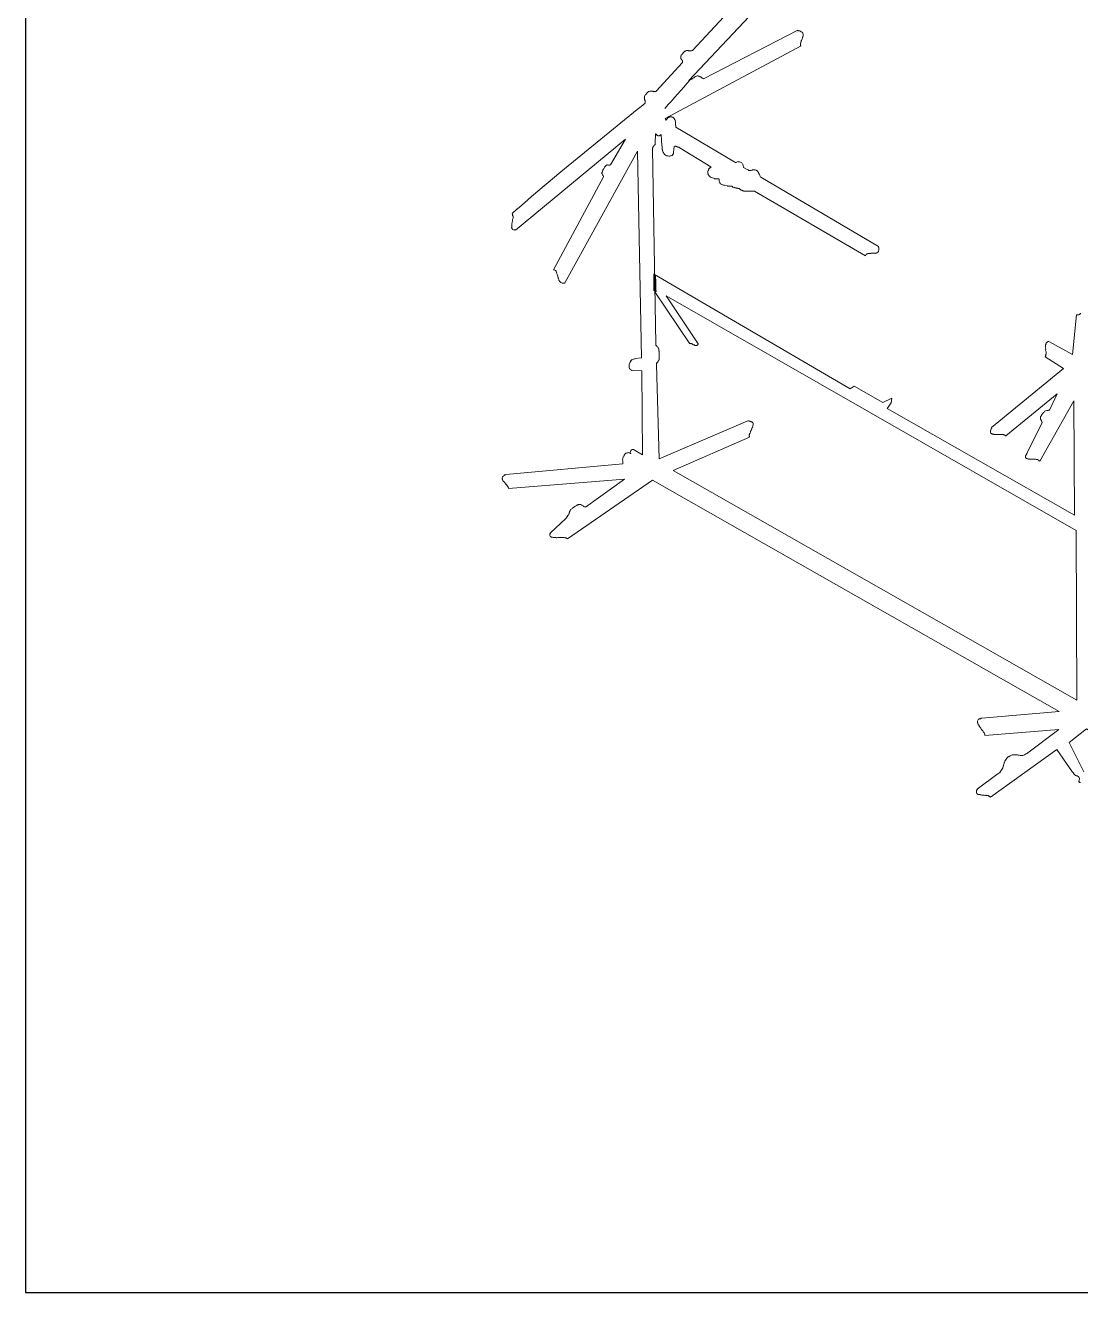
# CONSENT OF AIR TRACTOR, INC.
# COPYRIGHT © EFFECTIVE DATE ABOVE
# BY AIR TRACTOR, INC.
# Model space of a CAD drawing. Extents: x 0 to 593, y 0 to 274.
# Drawn here: x 0 to 113.7, y 0 to 136.5 of the extents above; entities that cross this region are included whole.
import ezdxf

# ---------------------------------------------------------------- set-up
doc = ezdxf.new("R2010")
doc.units = 0
doc.header["$LTSCALE"] = 0.3
doc.header["$MEASUREMENT"] = 0
doc.layers.add('1', color=1, linetype='CONTINUOUS')
doc.layers.add('TB Border', color=9, linetype='CONTINUOUS')

msp = doc.modelspace()

# ---------------------------------------------------------------- linework, layer by layer
at = {"layer": '1', "color": 41, "lineweight": 13}
for points in [[(103.78, 161.75), (103.42, 164.46), (71.46, 130.54)], [(71.87, 133.78), (75.24, 137.39)], [(83.21, 135.94), (73.06, 130.72), (73.04, 130.74), (73.01, 130.74)], [(83.33, 135.9), (83.26, 135.9), (83.21, 135.92)], [(83.41, 135.88), (83.37, 135.9), (83.3, 135.9)], [(83.53, 135.83), (83.44, 135.88)], [(83.57, 135.79), (83.55, 135.81), (83.5, 135.83)], [(83.66, 135.74), (83.57, 135.79)], [(83.75, 135.63), (83.66, 135.72)], [(83.68, 135.05), (83.7, 135.12), (83.73, 135.17)], [(83.73, 135.17), (83.73, 135.21), (83.75, 135.25)], [(83.79, 135.52), (83.75, 135.65)], [(83.75, 135.25), (83.77, 135.3), (83.77, 135.34)], [(83.77, 135.34), (83.79, 135.39), (83.79, 135.43)], [(83.79, 135.43), (83.79, 135.5)], [(83.57, 134.25), (68.92, 126.45), (69.01, 126.25)], [(71.23, 133.76), (71.16, 133.74), (71.12, 133.71)], [(71.32, 133.76), (71.23, 133.76)], [(71.36, 133.78), (71.34, 133.78)], [(71.43, 133.74), (71.41, 133.76), (71.36, 133.76)], [(71.5, 133.74), (71.45, 133.74), (71.41, 133.76)], [(71.52, 133.76), (71.54, 133.74), (71.58, 133.74), (71.65, 133.74), (71.74, 133.74), (71.83, 133.78), (71.85, 133.8)], [(83.48, 134.48), (83.48, 134.41)], [(83.48, 134.39), (83.51, 134.32), (83.55, 134.25)], [(83.51, 134.54), (83.51, 134.45)], [(83.57, 134.72), (83.53, 134.63), (83.53, 134.54)], [(83.68, 135.03), (83.59, 134.85), (83.55, 134.72)], [(67.95, 129.38), (70.79, 132.49)], [(70.59, 133.09), (70.59, 133.05)], [(70.59, 133.05), (70.59, 132.98), (70.61, 132.91)], [(70.63, 133.22), (70.63, 133.18), (70.61, 133.16)], [(70.61, 133.16), (70.61, 133.09)], [(70.61, 132.91), (70.63, 132.87), (70.65, 132.85)], [(70.67, 133.29), (70.65, 133.25), (70.63, 133.22)], [(70.63, 132.87), (70.65, 132.82), (70.68, 132.8)], [(70.77, 132.71), (70.74, 132.73), (70.72, 132.73), (70.68, 132.78)], [(70.74, 133.38), (70.7, 133.29)], [(70.81, 133.45), (70.79, 133.4), (70.74, 133.36)], [(70.77, 132.69), (70.74, 132.69), (70.74, 132.71)], [(70.79, 132.65), (70.79, 132.67), (70.77, 132.67)], [(70.77, 132.51), (70.77, 132.54), (70.79, 132.56)], [(70.79, 132.54), (70.79, 132.62)], [(70.92, 133.58), (70.81, 133.47)], [(71.01, 133.65), (70.96, 133.62), (70.92, 133.58)], [(71.1, 133.71), (71.05, 133.69), (71.01, 133.67)], [(72.48, 131.03), (72.35, 131.03), (72.28, 131.01), (72.24, 130.98)], [(71.46, 130.56), (71.68, 130.65), (71.73, 130.67), (71.75, 130.67), (71.79, 130.69), (71.84, 130.74)], [(71.84, 130.72), (71.88, 130.76), (71.92, 130.78)], [(72.04, 130.87), (71.99, 130.83), (71.92, 130.78)], [(72.12, 130.92), (72.08, 130.9), (72.04, 130.85)], [(72.24, 130.98), (72.17, 130.96), (72.12, 130.94)], [(72.57, 130.99), (72.52, 130.99), (72.48, 131.01)], [(72.66, 130.96), (72.57, 131.01)], [(72.75, 130.92), (72.7, 130.94), (72.66, 130.96)], [(72.86, 130.85), (72.79, 130.9), (72.75, 130.92)], [(72.99, 130.74), (72.92, 130.79), (72.83, 130.85)], [(66.67, 128.62), (66.69, 128.57), (66.69, 128.53)], [(66.71, 128.84), (66.69, 128.79), (66.69, 128.75)], [(66.69, 128.73), (66.69, 128.59)], [(66.73, 128.91), (66.71, 128.86), (66.71, 128.84)], [(66.71, 128.53), (66.71, 128.48), (66.73, 128.46)], [(66.71, 128.46), (66.73, 128.42), (66.76, 128.4)], [(66.8, 129.02), (66.76, 128.93)], [(66.78, 128.35), (66.76, 128.37), (66.76, 128.4)], [(66.76, 128.28), (66.76, 128.33)], [(66.76, 128.13), (66.78, 128.22), (66.78, 128.31)], [(66.91, 129.13), (66.87, 129.06), (66.82, 129.02)], [(67.02, 129.24), (66.91, 129.13)], [(67.09, 129.33), (67.04, 129.28), (67.02, 129.26)], [(67.18, 129.37), (67.13, 129.35), (67.09, 129.31)], [(67.4, 129.4), (67.29, 129.4), (67.2, 129.35)], [(67.44, 129.37), (67.42, 129.4), (67.4, 129.4)], [(67.51, 129.37), (67.44, 129.37)], [(67.6, 129.35), (67.55, 129.37), (67.51, 129.37)], [(67.6, 129.4), (67.64, 129.37), (67.66, 129.37)], [(67.64, 129.35), (67.69, 129.35), (67.73, 129.33)], [(67.73, 129.35), (67.8, 129.35)], [(67.8, 129.33), (67.86, 129.33), (67.93, 129.35), (67.95, 129.38)], [(54.53, 118.06), (57.67, 120.71), (65.89, 127.42)], [(66.78, 128.11), (66.34, 127.75), (65.89, 127.42)], [(69.14, 126.42), (69.01, 126.25)], [(69.25, 126.54), (69.14, 126.42)], [(69.38, 126.6), (69.32, 126.58), (69.27, 126.54)], [(69.51, 126.65), (69.38, 126.6)], [(69.76, 126.56), (69.69, 126.6), (69.65, 126.63), (69.51, 126.63)], [(69.85, 126.49), (69.76, 126.58)], [(69.92, 126.4), (69.89, 126.45), (69.85, 126.49)], [(69.98, 126.27), (69.94, 126.34), (69.92, 126.38)], [(70.03, 126.16), (69.98, 126.29)], [(70.05, 125.96), (70.03, 126.07), (70, 126.16)], [(70.05, 125.72), (70.05, 125.85), (70.03, 125.96)], [(76.48, 121.69), (70.07, 125.52), (70.07, 125.74)], [(63.02, 121.46), (64.64, 124.22), (52.78, 114.42)], [(67.86, 123.78), (67.88, 124.8), (67.9, 124.78), (67.9, 124.76)], [(67.94, 124.78), (67.99, 124.69)], [(67.97, 124.71), (68.01, 124.67), (68.03, 124.65)], [(68.03, 124.65), (68.05, 124.62), (68.1, 124.6)], [(68.1, 124.62), (68.12, 124.6), (68.14, 124.6)], [(68.14, 124.58), (68.25, 124.58)], [(68.25, 124.56), (68.3, 124.58), (68.32, 124.58)], [(68.3, 124.6), (68.32, 124.6), (68.37, 124.62)], [(68.37, 124.65), (68.41, 124.65)], [(68.39, 124.65), (68.43, 124.67), (68.45, 124.69)], [(68.5, 124.69), (68.48, 124.69), (68.48, 124.67)], [(68.57, 123.49), (68.5, 124.71)], [(65.67, 100.59), (66.36, 100.68), (65.93, 122.91), (58.06, 108.68)], [(67.55, 123.25), (67.55, 123.18)], [(67.55, 123.18), (67.91, 102.13)], [(67.61, 123.4), (67.59, 123.36), (67.59, 123.33), (67.59, 123.29), (67.57, 123.25)], [(67.7, 123.49), (67.66, 123.45), (67.61, 123.38)], [(67.7, 123.51), (67.68, 123.49)], [(67.77, 123.53), (67.75, 123.53), (67.72, 123.51)], [(67.75, 123.56), (67.77, 123.58)], [(67.77, 123.58), (67.77, 123.6), (67.79, 123.6)], [(67.79, 123.6), (67.83, 123.65), (67.86, 123.71)], [(67.83, 123.73), (67.83, 123.8)], [(68.59, 123.47), (68.59, 123.43)], [(68.59, 123.43), (68.59, 123.31), (68.61, 123.18)], [(68.61, 123.18), (68.61, 123.09), (68.66, 122.98)], [(68.64, 122.98), (68.68, 122.87), (68.73, 122.78)], [(69.86, 123.25), (69.81, 122.67)], [(69.9, 123.36), (69.9, 123.34), (69.88, 123.34)], [(69.9, 123.34), (69.9, 123.32), (69.88, 123.3), (69.88, 123.27)], [(69.9, 123.41), (69.9, 123.38)], [(69.99, 123.45), (69.97, 123.43), (69.92, 123.41)], [(69.94, 123.43), (69.92, 123.41)], [(70.06, 123.45), (70.01, 123.45)], [(70.03, 123.45), (70.01, 123.45)], [(70.12, 123.45), (70.1, 123.45), (70.08, 123.47)], [(70.21, 123.39), (70.19, 123.41), (70.17, 123.41), (70.12, 123.43), (70.1, 123.43)], [(70.32, 123.34), (70.26, 123.36), (70.19, 123.39)], [(70.32, 123.36), (70.34, 123.34), (70.37, 123.34)], [(70.37, 123.34), (70.39, 123.34), (70.41, 123.32)], [(73.84, 121.24), (70.41, 123.32)], [(68.73, 122.78), (68.79, 122.67), (68.88, 122.58)], [(68.86, 122.58), (68.97, 122.49), (69.08, 122.43)], [(69.1, 122.43), (69.21, 122.41), (69.33, 122.38)], [(69.33, 122.38), (69.41, 122.38), (69.5, 122.41), (69.57, 122.43), (69.66, 122.47)], [(69.66, 122.47), (69.75, 122.56), (69.81, 122.67)], [(76.63, 121.74), (76.54, 121.71), (76.48, 121.67)], [(76.77, 121.8), (76.63, 121.76)], [(76.92, 121.78), (76.74, 121.78)], [(77.17, 121.65), (77.12, 121.69), (77.05, 121.74), (76.92, 121.78)], [(77.25, 121.54), (77.21, 121.58), (77.17, 121.65)], [(77.32, 121.38), (77.28, 121.52)], [(56.88, 110.16), (62.29, 120.15)], [(62.14, 120.66), (62.11, 120.61), (62.11, 120.59)], [(62.11, 120.59), (62.11, 120.55)], [(62.11, 120.55), (62.11, 120.52)], [(62.11, 120.52), (62.14, 120.48), (62.16, 120.41)], [(62.16, 120.7), (62.14, 120.66), (62.14, 120.63)], [(62.2, 120.86), (62.18, 120.81), (62.16, 120.79)], [(62.18, 120.77), (62.16, 120.72), (62.16, 120.7)], [(62.18, 120.41), (62.18, 120.39), (62.2, 120.37)], [(62.23, 120.28), (62.23, 120.3), (62.2, 120.32), (62.18, 120.35)], [(62.27, 120.99), (62.22, 120.92), (62.2, 120.86)], [(62.27, 120.15), (62.27, 120.21), (62.23, 120.3)], [(62.31, 121.03), (62.29, 121.01), (62.27, 120.97)], [(62.38, 121.17), (62.36, 121.1), (62.31, 121.03)], [(62.44, 121.26), (62.4, 121.21), (62.38, 121.17)], [(62.51, 121.32), (62.47, 121.3), (62.44, 121.26)], [(62.56, 121.37), (62.53, 121.35), (62.51, 121.32)], [(62.58, 121.39), (62.53, 121.35)], [(62.62, 121.41), (62.6, 121.41), (62.58, 121.39)], [(62.64, 121.43), (62.6, 121.43)], [(62.71, 121.46), (62.64, 121.46)], [(62.76, 121.46), (62.73, 121.46)], [(62.78, 121.43), (62.73, 121.43)], [(62.82, 121.41), (62.8, 121.43), (62.78, 121.43)], [(62.84, 121.41), (62.87, 121.41), (62.87, 121.39)], [(62.87, 121.41), (62.91, 121.41), (62.93, 121.41), (62.98, 121.44)], [(62.96, 121.44), (63, 121.44), (63, 121.46), (63.02, 121.46)], [(73.53, 120.77), (73.5, 120.71), (73.5, 120.57), (73.53, 120.51)], [(73.61, 120.95), (73.55, 120.86), (73.53, 120.75)], [(73.53, 120.48), (73.57, 120.37), (73.64, 120.26)], [(73.73, 121.13), (73.66, 121.04), (73.59, 120.97)], [(73.64, 120.29), (73.73, 120.2), (73.82, 120.13)], [(73.86, 121.24), (73.75, 121.13)], [(73.82, 120.13), (73.91, 120.09), (74.02, 120.04)], [(77.34, 121.23), (77.32, 121.32), (77.32, 121.38)], [(77.81, 120.92), (77.34, 121.16), (77.34, 121.23)], [(77.81, 120.92), (77.86, 120.9), (77.88, 120.87), (77.94, 120.83), (78.06, 120.83), (78.1, 120.83), (78.14, 120.85), (78.17, 120.85)], [(78.17, 120.83), (78.3, 120.87)], [(78.37, 120.9), (78.32, 120.9), (78.3, 120.87)], [(78.46, 120.9), (78.39, 120.9)], [(78.54, 120.92), (78.46, 120.92)], [(78.72, 120.88), (78.63, 120.9), (78.54, 120.92)], [(78.79, 120.83), (78.74, 120.85), (78.72, 120.88)], [(78.86, 120.76), (78.79, 120.83)], [(78.92, 120.68), (78.9, 120.72), (78.86, 120.76)], [(79.01, 120.54), (78.97, 120.61), (78.92, 120.65)], [(79.06, 120.41), (79.03, 120.48), (78.99, 120.57)], [(79.15, 120.23), (79.1, 120.32), (79.08, 120.41)], [(79.19, 120.12), (79.17, 120.19), (79.15, 120.25)], [(79.21, 120.12), (91.91, 112.67)], [(74.02, 120.04), (74.11, 120), (74.22, 119.98)], [(74.19, 119.95), (74.33, 119.95), (74.44, 119.93)], [(74.44, 119.93), (74.71, 119.93)], [(74.73, 119.95), (74.73, 119.87)], [(74.73, 119.87), (74.73, 119.73)], [(74.73, 119.71), (74.77, 119.6), (74.82, 119.51)], [(74.82, 119.51), (74.88, 119.42), (74.95, 119.38)], [(74.95, 119.38), (75.02, 119.33), (75.11, 119.29)], [(75.13, 119.31), (75.22, 119.27), (75.31, 119.25)], [(75.31, 119.22), (75.62, 119.18)], [(75.6, 119.16), (75.73, 119.14), (75.84, 119.14)], [(75.84, 119.16), (76.11, 119.16)], [(76.13, 119.14), (76.22, 119.05), (76.26, 119.03), (76.31, 119)], [(76.31, 119.03), (76.35, 119), (76.42, 118.98)], [(76.4, 118.98), (76.44, 118.98), (76.46, 118.96)], [(76.48, 118.98), (76.55, 118.98)], [(76.66, 118.94), (76.55, 118.94)], [(76.73, 118.94), (76.64, 118.94)], [(76.91, 118.89), (76.86, 118.92), (76.8, 118.92), (76.73, 118.92)], [(77.17, 118.7), (77.11, 118.74), (77.04, 118.81), (76.97, 118.85), (76.91, 118.87)], [(54.53, 118.04), (53.75, 117.37), (52.97, 116.68)], [(77.2, 118.72), (77.28, 118.67), (77.37, 118.65)], [(77.37, 118.63), (77.48, 118.61), (77.57, 118.61)], [(77.6, 118.61), (77.71, 118.61)], [(77.71, 118.61), (77.82, 118.61)], [(77.84, 118.63), (78.02, 118.63)], [(78.13, 118.63), (78.08, 118.61), (78.02, 118.61)], [(78.28, 118.63), (78.15, 118.63)], [(78.42, 118.61), (78.28, 118.61)], [(78.53, 118.61), (78.46, 118.63), (78.39, 118.63)], [(90.49, 111.65), (78.53, 118.61)], [(52.97, 116.7), (52.44, 116.21)], [(52.51, 116.06), (52.49, 116.12), (52.44, 116.19)], [(52.51, 115.95), (52.49, 115.99), (52.49, 116.06)], [(52.4, 114.95), (52.4, 114.9), (52.38, 114.88)], [(52.38, 114.7), (52.38, 114.66), (52.4, 114.64)], [(52.42, 115.08), (52.42, 115.01), (52.4, 114.95)], [(52.4, 114.88), (52.4, 114.79)], [(52.4, 114.79), (52.4, 114.7)], [(52.45, 115.21), (52.42, 115.15), (52.42, 115.08)], [(52.45, 115.24), (52.49, 115.46), (52.49, 115.55), (52.51, 115.64), (52.53, 115.72), (52.53, 115.81), (52.53, 115.97)], [(52.4, 114.64), (52.43, 114.59), (52.45, 114.57)], [(52.45, 114.55), (52.47, 114.5), (52.51, 114.48)], [(52.51, 114.48), (52.58, 114.44), (52.65, 114.42)], [(52.65, 114.44), (52.71, 114.44)], [(52.69, 114.44), (52.76, 114.44)], [(90.76, 111.91), (90.67, 111.87)], [(91.07, 111.91), (90.93, 111.91), (90.82, 111.91), (90.78, 111.91), (90.74, 111.89)], [(91.07, 111.94), (91.29, 111.94)], [(91.29, 111.94), (91.42, 111.94)], [(91.42, 111.94), (91.49, 111.94)], [(91.49, 111.94), (91.58, 111.94)], [(91.58, 111.91), (91.62, 111.94), (91.67, 111.94)], [(91.69, 111.96), (91.71, 111.96), (91.76, 111.98)], [(91.73, 111.98), (91.78, 112), (91.8, 112.03)], [(91.82, 112.03), (91.89, 112.12), (91.91, 112.18)], [(91.91, 112.56), (91.91, 112.67)], [(91.91, 112.18), (91.93, 112.25), (91.93, 112.34)], [(91.93, 112.43), (91.93, 112.54)], [(91.93, 112.34), (91.93, 112.45)], [(90.51, 111.73), (90.51, 111.69), (90.49, 111.65)], [(90.69, 111.87), (90.65, 111.85), (90.62, 111.82), (90.56, 111.78), (90.54, 111.71)], [(57.19, 109.96), (57.17, 110.01), (57.14, 110.03), (57.1, 110.07), (57.05, 110.1), (56.97, 110.14), (56.9, 110.14), (56.88, 110.14)], [(57.21, 109.9), (57.17, 109.99)], [(57.26, 109.81), (57.23, 109.85), (57.21, 109.87)], [(57.28, 109.67), (57.23, 109.81)], [(57.32, 109.54), (57.3, 109.61), (57.3, 109.67)], [(57.32, 109.56), (57.35, 109.45), (57.37, 109.36)], [(57.39, 109.34), (57.39, 109.28), (57.41, 109.21)], [(57.43, 109.21), (57.43, 109.16), (57.46, 109.12)], [(67.69, 109.66), (67.69, 109.7), (67.69, 109.61), (67.74, 109.57), (67.8, 109.55), (67.87, 109.5), (67.89, 109.5), (67.89, 109.48)], [(71.57, 102.18), (67.81, 107.79), (67.78, 109.66), (88.84, 97.34), (89.28, 97.63), (92.37, 95.86), (93.33, 96.31), (93.26, 95.82), (92.82, 95.22), (113.01, 83.72), (112.94, 96.03), (109.27, 89.55)], [(57.46, 109.12), (57.48, 109.05), (57.5, 109.01)], [(57.5, 108.99), (57.55, 108.94), (57.59, 108.88)], [(57.59, 108.88), (57.68, 108.79), (57.75, 108.74), (57.81, 108.72)], [(57.81, 108.72), (57.88, 108.72), (57.92, 108.7)], [(57.92, 108.7), (58.06, 108.7)], [(67.94, 107.81), (67.94, 107.79), (67.92, 107.81), (67.9, 107.84), (67.79, 107.95), (67.72, 107.92), (67.7, 107.88), (67.7, 107.92)], [(77.99, 92.14), (69.77, 88.52), (113.28, 63.81), (113.19, 82.08), (69.03, 107.35), (72.48, 102.16)], [(110.25, 102.44), (112.81, 101.04), (113.22, 105.29)], [(113.22, 105.31), (113.27, 105.29), (113.31, 105.29), (113.38, 105.29)], [(113.4, 105.29), (113.49, 105.31), (113.56, 105.35), (113.6, 105.38), (113.62, 105.42), (113.64, 105.44), (113.67, 105.49)], [(110.14, 102.41), (110.08, 102.37), (110.01, 102.3)], [(110.25, 102.46), (110.21, 102.44), (110.17, 102.41)], [(67.91, 102.11), (67.91, 102.06)], [(67.93, 102.09), (67.93, 102.04), (67.96, 102), (67.98, 101.97)], [(67.96, 101.97), (67.96, 101.95), (67.98, 101.95), (68, 101.95), (68.02, 101.93)], [(68, 101.93), (68.02, 101.91), (68.04, 101.91)], [(68.07, 101.86), (68.04, 101.86), (68.04, 101.89)], [(68.18, 101.73), (68.13, 101.8), (68.07, 101.86)], [(68.22, 101.66), (68.18, 101.75)], [(68.22, 101.58), (68.22, 101.62), (68.2, 101.66)], [(68.25, 101.51), (68.25, 101.58)], [(68.27, 101.4), (68.25, 101.44), (68.25, 101.49)], [(68.27, 101.24), (68.27, 101.4)], [(68.27, 101.13), (68.27, 101.24)], [(68.29, 100.89), (68.29, 101), (68.27, 101.13)], [(71.71, 102.21), (71.64, 102.21), (71.6, 102.18)], [(71.6, 102.18), (71.6, 102.18)], [(71.77, 102.18), (71.75, 102.21), (71.73, 102.21)], [(71.89, 102.12), (71.86, 102.14), (71.82, 102.16), (71.8, 102.18), (71.75, 102.18)], [(71.97, 102.05), (71.93, 102.1), (71.91, 102.12)], [(72, 102.1), (72.04, 102.07), (72.06, 102.05)], [(72.04, 102.05), (72.06, 102.03), (72.11, 102.03)], [(72.11, 102.01), (72.13, 102.01), (72.15, 101.98)], [(72.15, 102.01), (72.17, 102.01), (72.2, 101.98)], [(72.2, 101.98), (72.24, 101.99)], [(72.24, 101.99), (72.26, 101.99), (72.31, 102.01)], [(72.33, 102.01), (72.35, 102.01), (72.37, 102.03)], [(72.35, 102.03), (72.35, 102.05), (72.37, 102.07)], [(72.4, 102.05), (72.44, 102.1)], [(72.44, 102.12), (72.46, 102.14), (72.48, 102.19)], [(109.92, 102.12), (109.9, 102.06), (109.9, 102.01)], [(109.9, 102.01), (109.9, 101.86)], [(109.9, 101.86), (109.9, 101.79), (109.92, 101.7)], [(109.9, 101.68), (109.92, 101.61), (109.92, 101.55)], [(109.95, 101.08), (109.95, 101.24), (109.95, 101.3), (109.92, 101.37), (109.9, 101.46), (109.9, 101.57)], [(109.9, 100.92), (109.9, 100.95), (109.93, 100.99), (109.92, 101.08)], [(110.01, 102.3), (109.97, 102.26), (109.94, 102.19)], [(109.97, 102.19), (109.94, 102.15), (109.94, 102.1)], [(65.05, 99.97), (65.03, 99.84), (65.03, 99.72)], [(65.03, 99.72), (65.03, 99.66), (65.05, 99.59)], [(65.21, 100.3), (65.14, 100.21), (65.1, 100.12), (65.05, 99.95)], [(65.36, 100.48), (65.18, 100.3)], [(65.69, 100.57), (65.61, 100.55), (65.52, 100.52), (65.43, 100.5), (65.36, 100.46)], [(67.98, 100.04), (67.98, 100)], [(67.98, 99.98), (67.98, 99.95)], [(67.98, 99.95), (68.27, 89.81), (77.83, 93.87)], [(68, 100.13), (68, 100.09)], [(68.03, 100.09), (68.03, 100.06), (68, 100.02)], [(68.09, 100.22), (68.05, 100.18), (68.03, 100.13)], [(68.12, 100.24), (68.09, 100.22), (68.07, 100.2)], [(68.12, 100.26), (68.14, 100.26), (68.16, 100.29)], [(68.16, 100.31), (68.2, 100.35)], [(68.2, 100.35), (68.25, 100.44)], [(68.27, 100.51), (68.29, 100.58), (68.29, 100.62)], [(68.27, 100.42), (68.27, 100.51)], [(68.29, 100.73), (68.29, 100.89)], [(68.29, 100.62), (68.29, 100.73)], [(104.08, 93.16), (111.82, 99.51), (109.84, 100.77)], [(109.84, 100.77), (109.88, 100.81), (109.9, 100.86), (109.93, 100.88), (109.93, 100.92)], [(65.05, 99.59), (65.08, 99.52), (65.1, 99.48)], [(65.1, 99.48), (65.14, 99.41), (65.28, 99.33), (65.34, 99.3)], [(65.32, 99.3), (66.39, 99.26), (66.48, 90.22), (65.5, 90.78), (65.47, 90.78)], [(110.36, 95.09), (111.16, 96.78), (105.62, 92.28)], [(109.36, 94.26), (109.34, 94.22), (109.34, 94.08), (109.37, 94.04)], [(109.39, 94.35), (109.36, 94.31), (109.36, 94.26)], [(109.43, 94.44), (109.39, 94.35)], [(109.48, 94.53), (109.43, 94.44)], [(109.54, 94.6), (109.5, 94.55), (109.48, 94.53)], [(109.65, 94.73), (109.59, 94.66), (109.54, 94.6)], [(109.74, 94.82), (109.67, 94.77), (109.63, 94.73)], [(109.83, 94.91), (109.79, 94.86), (109.74, 94.84)], [(109.9, 94.95), (109.81, 94.91)], [(110.03, 95), (109.9, 94.95)], [(110.1, 95), (110.05, 95)], [(110.18, 95), (110.14, 95), (110.1, 95)], [(110.18, 95.02), (110.21, 95.02), (110.25, 95.04), (110.27, 95.04), (110.3, 95.06)], [(110.32, 95.04), (110.36, 95.09)], [(77.95, 93.85), (77.9, 93.87), (77.83, 93.87)], [(78.06, 93.85), (78.01, 93.85), (77.95, 93.87)], [(78.17, 93.81), (78.12, 93.83), (78.08, 93.83)], [(78.24, 93.01), (78.17, 92.85), (78.08, 92.72)], [(78.21, 93.78), (78.17, 93.78), (78.15, 93.81)], [(78.28, 93.76), (78.23, 93.76), (78.21, 93.78)], [(78.21, 93.01), (78.26, 93.07), (78.28, 93.16)], [(78.35, 93.7), (78.3, 93.72), (78.28, 93.76)], [(78.3, 93.14), (78.33, 93.21), (78.35, 93.25)], [(78.32, 93.25), (78.35, 93.32), (78.37, 93.36)], [(78.39, 93.61), (78.35, 93.7)], [(78.37, 93.34), (78.37, 93.38), (78.39, 93.45)], [(78.41, 93.54), (78.41, 93.58), (78.39, 93.61)], [(78.39, 93.5), (78.39, 93.56)], [(78.39, 93.43), (78.39, 93.5)], [(103.97, 92.85), (103.97, 92.83), (103.95, 92.78)], [(104.04, 93.05), (103.99, 92.96)], [(104.02, 92.94), (103.99, 92.89), (103.99, 92.85)], [(104.11, 93.14), (104.06, 93.09), (104.04, 93.03)], [(107.89, 90.39), (109.54, 93.66)], [(109.37, 94.04), (109.37, 94), (109.39, 93.95)], [(109.41, 93.95), (109.45, 93.91)], [(109.43, 93.91), (109.45, 93.86), (109.48, 93.84)], [(109.5, 93.75), (109.5, 93.77), (109.48, 93.8), (109.48, 93.82), (109.45, 93.82)], [(109.52, 93.71), (109.52, 93.75)], [(109.54, 93.66), (109.54, 93.71)], [(77.97, 92.36), (77.95, 92.34), (77.95, 92.32), (77.95, 92.27)], [(77.99, 92.47), (77.99, 92.43), (77.97, 92.38)], [(77.97, 92.27), (77.97, 92.23), (77.99, 92.18), (78.02, 92.16)], [(78.06, 92.58), (78.04, 92.52), (78.02, 92.47)], [(78.1, 92.7), (78.06, 92.56)], [(103.95, 92.78), (103.95, 92.74)], [(103.95, 92.74), (103.95, 92.67)], [(103.95, 92.65), (104, 92.56), (104.06, 92.49)], [(104.06, 92.52), (104.08, 92.52), (104.11, 92.49)], [(104.11, 92.49), (104.13, 92.47), (104.17, 92.47)], [(104.15, 92.45), (104.22, 92.45)], [(104.22, 92.45), (104.28, 92.45), (104.33, 92.43)], [(104.33, 92.43), (104.44, 92.43)], [(104.46, 92.43), (104.66, 92.43)], [(105.19, 92.43), (105.08, 92.43), (104.91, 92.43), (104.64, 92.43)], [(105.33, 92.41), (105.26, 92.43), (105.22, 92.43)], [(105.42, 92.39), (105.35, 92.39), (105.31, 92.41)], [(105.53, 92.34), (105.48, 92.34), (105.46, 92.36), (105.44, 92.39), (105.39, 92.39)], [(105.55, 92.3), (105.53, 92.32), (105.51, 92.32)], [(105.59, 92.25), (105.57, 92.3), (105.55, 92.32)], [(64.5, 90.15), (64.45, 90.06), (64.43, 89.97)], [(64.59, 90.31), (64.54, 90.24), (64.48, 90.15)], [(64.85, 90.44), (64.76, 90.42), (64.7, 90.4), (64.65, 90.35), (64.59, 90.31)], [(64.94, 90.44), (64.85, 90.44)], [(64.94, 90.46), (65.21, 90.35)], [(65.14, 90.49), (65.14, 90.44)], [(65.14, 90.42), (65.14, 90.4)], [(65.21, 90.67), (65.16, 90.49)], [(65.16, 90.4), (65.19, 90.4), (65.19, 90.38)], [(65.16, 90.38), (65.19, 90.38)], [(65.25, 90.71), (65.23, 90.69), (65.21, 90.64)], [(65.21, 90.4), (65.21, 90.38)], [(65.36, 90.78), (65.27, 90.73)], [(65.41, 90.78), (65.36, 90.78)], [(65.45, 90.78), (65.41, 90.78)], [(107.75, 90.11), (107.75, 90.08), (107.73, 90.06)], [(107.78, 90.17), (107.78, 90.15), (107.75, 90.11)], [(107.82, 90.24), (107.8, 90.22), (107.8, 90.17)], [(107.86, 90.33), (107.82, 90.24)], [(107.91, 90.39), (107.86, 90.35)], [(51.74, 88.1), (64.35, 89.26)], [(64.41, 90), (64.37, 89.86), (64.34, 89.73)], [(64.37, 89.73), (64.34, 89.64), (64.35, 89.58)], [(64.37, 89.58), (64.37, 89.26)], [(107.73, 90.06), (107.73, 89.99)], [(107.73, 89.99), (107.73, 89.95), (107.75, 89.91)], [(107.75, 89.93), (107.84, 89.84)], [(107.82, 89.84), (107.84, 89.82), (107.87, 89.82)], [(107.89, 89.82), (107.93, 89.82)], [(107.95, 89.8), (107.98, 89.8), (108.04, 89.77)], [(108.02, 89.8), (108.09, 89.77), (108.13, 89.77)], [(108.11, 89.77), (108.27, 89.77)], [(108.27, 89.77), (108.51, 89.77)], [(109.07, 89.69), (109.02, 89.71), (108.98, 89.71), (108.93, 89.71), (108.89, 89.73), (108.82, 89.75), (108.78, 89.75), (108.67, 89.75), (108.51, 89.75)], [(109.13, 89.64), (109.11, 89.66), (109.09, 89.66)], [(109.18, 89.64), (109.15, 89.64), (109.13, 89.66)], [(109.24, 89.53), (109.22, 89.58), (109.18, 89.62)], [(51.38, 87.81), (51.36, 87.74), (51.36, 87.7)], [(51.36, 87.7), (51.36, 87.63)], [(51.36, 87.63), (51.38, 87.59), (51.38, 87.54)], [(51.38, 87.57), (51.38, 87.52), (51.41, 87.48)], [(51.45, 87.88), (51.4, 87.86), (51.4, 87.81)], [(51.43, 87.48), (51.47, 87.39)], [(51.49, 87.92), (51.45, 87.88)], [(51.47, 87.39), (51.52, 87.34), (51.56, 87.3)], [(51.54, 87.99), (51.49, 87.94)], [(51.6, 88.03), (51.56, 88.01), (51.54, 87.99)], [(51.69, 88.08), (51.65, 88.06), (51.6, 88.03)], [(51.76, 88.08), (51.74, 88.08), (51.71, 88.06)], [(60.32, 84.59), (64.55, 87.62), (52.05, 86.59)], [(58.39, 81.17), (67.57, 87.5), (111.35, 62.6), (103.03, 61.87), (102.96, 61.85), (102.92, 61.83)], [(51.56, 87.3), (51.65, 87.21)], [(51.65, 87.21), (51.74, 87.12)], [(51.98, 86.81), (51.94, 86.86), (51.85, 86.95), (51.78, 87.03), (51.72, 87.1)], [(52.05, 86.66), (52.05, 86.68), (52.03, 86.7), (52.01, 86.72), (52.01, 86.75), (51.98, 86.77), (51.96, 86.79)], [(52.05, 86.59), (52.05, 86.64), (52.05, 86.68)], [(59.14, 84.63), (59.07, 84.59), (59.01, 84.52)], [(59.32, 84.74), (59.23, 84.7), (59.14, 84.63)], [(59.43, 84.81), (59.38, 84.79), (59.32, 84.74)], [(59.54, 84.81), (59.49, 84.81), (59.45, 84.79)], [(59.58, 84.86), (59.56, 84.86), (59.52, 84.83)], [(59.67, 84.88), (59.63, 84.88), (59.58, 84.86)], [(59.89, 84.83), (59.85, 84.86), (59.78, 84.88), (59.69, 84.88)], [(59.94, 84.81), (59.92, 84.81), (59.89, 84.83)], [(59.98, 84.77), (59.94, 84.81)], [(60.01, 84.77), (60.03, 84.75), (60.07, 84.72), (60.09, 84.7), (60.14, 84.68), (60.16, 84.66), (60.21, 84.64)], [(60.23, 84.64), (60.27, 84.61), (60.34, 84.61)], [(58.21, 83.36), (56.55, 81.83), (56.55, 81.81), (56.53, 81.78)], [(58.21, 83.36), (58.39, 83.59)], [(58.36, 83.59), (58.43, 83.68), (58.48, 83.74)], [(58.5, 83.74), (58.59, 83.92)], [(58.56, 83.92), (58.59, 83.96), (58.59, 83.99)], [(58.61, 84.08), (58.61, 84.03), (58.59, 83.99)], [(58.65, 84.14), (58.63, 84.12), (58.63, 84.08)], [(58.72, 84.28), (58.67, 84.21), (58.65, 84.14)], [(58.78, 84.37), (58.74, 84.32), (58.72, 84.28)], [(58.92, 84.45), (58.85, 84.41), (58.81, 84.37)], [(58.98, 84.52), (58.94, 84.5), (58.9, 84.45)], [(56.5, 81.72), (56.5, 81.67), (56.48, 81.63)], [(56.48, 81.63), (56.48, 81.56)], [(56.48, 81.54), (56.53, 81.45)], [(56.55, 81.78), (56.5, 81.69)], [(56.53, 81.45), (56.57, 81.41), (56.64, 81.38)], [(56.64, 81.38), (56.66, 81.36), (56.68, 81.36)], [(56.68, 81.34), (56.75, 81.34)], [(56.73, 81.34), (56.79, 81.34), (56.84, 81.32)], [(56.84, 81.32), (56.95, 81.32)], [(56.97, 81.32), (57.17, 81.32)], [(57.17, 81.3), (57.26, 81.3), (57.37, 81.32)], [(57.66, 81.32), (57.37, 81.32)], [(57.82, 81.32), (57.64, 81.32)], [(58.06, 81.3), (58.02, 81.32), (57.95, 81.32), (57.84, 81.32)], [(58.19, 81.3), (58.13, 81.3), (58.08, 81.32)], [(58.24, 81.26), (58.22, 81.28), (58.17, 81.28)], [(58.3, 81.26), (58.28, 81.26), (58.24, 81.28)], [(58.35, 81.23), (58.3, 81.26), (58.28, 81.26)], [(58.37, 81.19), (58.35, 81.21), (58.33, 81.23)], [(102.63, 61.69), (102.59, 61.63), (102.56, 61.56)], [(102.56, 61.54), (102.56, 61.45)], [(102.56, 61.47), (102.56, 61.4)], [(102.7, 61.72), (102.65, 61.69), (102.63, 61.67)], [(102.74, 61.78), (102.7, 61.76), (102.67, 61.74)], [(102.83, 61.83), (102.78, 61.8), (102.74, 61.78)], [(102.92, 61.83), (102.87, 61.8), (102.83, 61.8)], [(102.56, 61.4), (102.59, 61.38), (102.59, 61.34)], [(102.59, 61.36), (102.59, 61.29), (102.61, 61.25)], [(102.61, 61.25), (102.63, 61.18), (102.68, 61.14)], [(102.68, 61.14), (102.76, 61)], [(102.74, 61), (102.81, 60.92), (102.85, 60.85)], [(102.85, 60.85), (102.92, 60.78), (102.97, 60.72)], [(103.28, 60.27), (103.23, 60.32), (103.21, 60.36), (103.12, 60.5), (103.03, 60.61), (102.97, 60.69)], [(103.32, 60.16), (103.32, 60.21), (103.28, 60.3)], [(103.37, 60.05), (103.37, 60.1), (103.34, 60.12), (103.34, 60.14)], [(103.34, 60.03), (103.34, 60.05)], [(107.83, 58.04), (111.31, 60.63), (103.37, 60.01)], [(114.01, 56.08), (112.45, 59.23), (114.29, 60.7), (116.14, 59.64), (116.16, 59.64), (116.2, 59.62)], [(103.98, 53.37), (111.1, 58.49), (112.81, 56.06), (112.86, 56.01)], [(105.73, 57.55), (105.64, 57.46), (105.51, 57.24), (105.46, 57.1)], [(105.9, 57.73), (105.81, 57.64), (105.73, 57.57)], [(106.13, 57.82), (106.01, 57.77), (105.93, 57.7)], [(106.21, 57.88), (106.15, 57.86), (106.1, 57.84)], [(106.35, 57.93), (106.28, 57.91), (106.21, 57.88)], [(106.46, 57.93), (106.35, 57.93)], [(106.57, 57.93), (106.46, 57.93)], [(106.68, 57.93), (106.59, 57.93)], [(106.77, 57.91), (106.72, 57.91), (106.68, 57.93)], [(106.79, 57.93), (106.86, 57.91), (106.95, 57.88), (107.04, 57.88)], [(107.06, 57.88), (107.15, 57.86), (107.24, 57.86), (107.44, 57.86)], [(107.41, 57.86), (107.52, 57.89), (107.61, 57.93), (107.72, 57.98), (107.79, 58.04), (107.81, 58.06)], [(104.8, 55.9), (104.93, 55.99), (105.04, 56.1)], [(105.02, 56.1), (105.2, 56.33), (105.24, 56.44), (105.31, 56.57)], [(105.28, 56.55), (105.33, 56.68), (105.35, 56.75), (105.35, 56.81)], [(105.42, 56.99), (105.39, 56.9), (105.37, 56.79)], [(105.44, 57.13), (105.44, 57.06), (105.42, 56.99)], [(112.86, 56.01), (112.9, 55.97), (112.92, 55.92)], [(102.54, 54.21), (104.8, 55.9)], [(112.92, 55.92), (112.95, 55.88), (112.99, 55.86)], [(112.97, 55.86), (112.99, 55.83), (113.01, 55.79)], [(113.01, 55.79), (113.01, 55.77), (113.04, 55.75)], [(113.06, 55.77), (113.06, 55.75), (113.08, 55.72)], [(113.08, 55.72), (113.13, 55.7), (113.17, 55.68)], [(113.15, 55.68), (113.19, 55.68)], [(113.19, 55.66), (113.24, 55.66)], [(113.26, 55.66), (113.3, 55.66)], [(113.39, 55.57), (113.35, 55.61), (113.33, 55.61), (113.33, 55.64), (113.3, 55.64)], [(113.46, 55.5), (113.44, 55.55), (113.39, 55.59)], [(113.55, 55.41), (113.53, 55.48), (113.48, 55.53)], [(113.5, 55.1), (113.48, 55.1), (113.48, 55.08)], [(113.48, 55.04), (113.48, 55.01)], [(113.5, 55.13), (113.5, 55.1)], [(113.5, 55.08), (113.5, 55.06)], [(113.5, 55.04), (113.5, 55.01)], [(113.5, 54.97), (113.5, 54.99), (113.53, 54.97)], [(113.55, 55.37), (113.55, 55.39), (113.53, 55.41)], [(113.53, 55.24), (113.55, 55.3), (113.55, 55.35)], [(113.55, 55.24), (113.53, 55.21), (113.53, 55.19)], [(113.53, 55.19), (113.53, 55.15)], [(113.53, 54.97), (113.53, 54.95), (113.55, 54.95)], [(113.53, 54.93), (113.55, 54.93)], [(113.57, 54.95), (113.59, 54.95)], [(113.59, 54.93), (113.62, 54.93)], [(113.62, 54.93), (113.64, 54.93), (113.66, 54.95)], [(102.47, 54.08), (102.47, 54.03), (102.45, 54.01)], [(102.47, 54.01), (102.45, 53.97), (102.45, 53.94)], [(102.45, 53.94), (102.45, 53.88)], [(102.45, 53.85), (102.45, 53.83), (102.49, 53.74), (102.52, 53.72)], [(102.52, 54.17), (102.47, 54.08)], [(102.52, 53.7), (102.56, 53.68), (102.58, 53.68)], [(102.56, 54.21), (102.54, 54.19), (102.54, 54.17)], [(102.58, 53.68), (102.63, 53.65), (102.67, 53.63)], [(102.65, 53.65), (102.69, 53.63), (102.74, 53.63)], [(102.74, 53.63), (102.85, 53.63)], [(102.85, 53.61), (102.94, 53.61), (103.03, 53.59)], [(103.03, 53.59), (103.14, 53.59), (103.25, 53.57)], [(103.43, 53.55), (103.34, 53.55), (103.27, 53.57)], [(103.56, 53.55), (103.49, 53.55), (103.43, 53.57)], [(103.67, 53.55), (103.63, 53.55), (103.56, 53.57)], [(103.76, 53.5), (103.72, 53.52), (103.67, 53.52)], [(103.83, 53.48), (103.78, 53.48), (103.74, 53.5)], [(103.89, 53.44), (103.87, 53.46), (103.85, 53.46)], [(103.96, 53.37), (103.92, 53.41), (103.89, 53.41), (103.87, 53.44)]]:
    msp.add_lwpolyline(points, dxfattribs=at)
msp.add_lwpolyline([(71.61, 130.58), (71.59, 130.58, -0.005183), (68.91, 127.56), (68.89, 127.53)], format="xyb", dxfattribs=at)
for points in [[(67.7, 107.92), (67.7, 108.5), (67.69, 109.08), (67.69, 109.66)], [(67.89, 109.48), (67.9, 108.95), (67.9, 108.34), (67.94, 107.81)]]:
    msp.add_open_spline(points, degree=3, dxfattribs=at)
at = {"layer": 'TB Border', "color": 9}
msp.add_lwpolyline([(344, 0), (344, 273.56), (0, 273.56), (0, 0)], close=True, dxfattribs=at)

doc.saveas('drawing.dxf')
